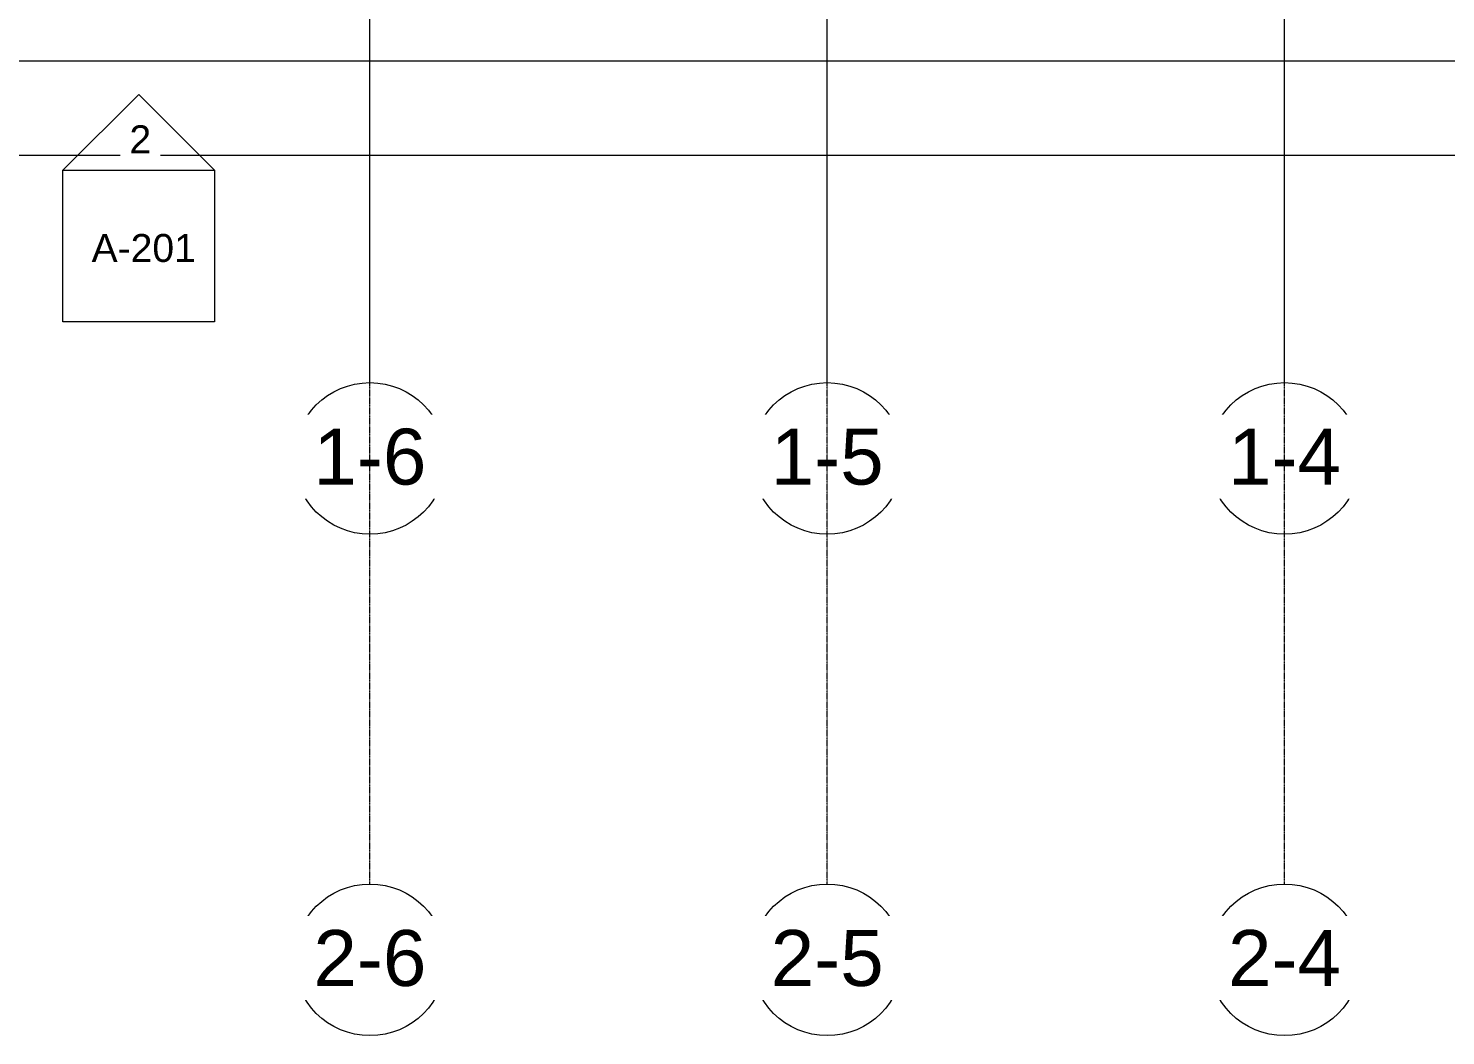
# Model space of a CAD drawing. Header units: inches. Extents: x 25557 to 33164, y -23509 to -20035.
# Drawn here: x 30539 to 31436, y -23509 to -22871 of the extents above; entities that cross this region are included whole.
import ezdxf

# ---------------------------------------------------------------- set-up
doc = ezdxf.new("R2010")
doc.units = ezdxf.units.IN
doc.header["$MEASUREMENT"] = 0
doc.linetypes.add('Grid Line 1_2_', pattern=[0.875, 0.5, -0.125, 0.125, -0.125])
for name, color, linetype, lineweight in [('Conc', 7, 'Continuous', 9), ('G-ANNO-SYMB', 111, 'Continuous', 9), ('S-GRID', 1, 'Continuous', 9), ('S-GRID-IDEN', 1, 'Continuous', 9)]:
    doc.layers.add(name, color=color, linetype=linetype, lineweight=lineweight)
doc.styles.add('Arial', font='arial.ttf', dxfattribs={"height": 35.407186})
doc.styles.add('Arial_1', font='arial.ttf', dxfattribs={"height": 17.703593})

# ---------------------------------------------------------------- blocks, each defined once
blk = doc.blocks.new('Grid - Grid Head - Circle-14747-Overall Floor Plan')
at = {"layer": 'S-GRID-IDEN'}
blk.add_circle((0, 0), 0.25, dxfattribs=at)
blk = doc.blocks.new('Elevation - Detail Number-93309-Overall Floor Plan')
at = {"layer": 'G-ANNO-SYMB'}
for p, q in [((-0.25, -0.25), (-0.25, 0.25)), ((-0.25, 0.25), (0.25, 0.25)), ((0.25, 0.25), (0.25, -0.25)), ((0.25, -0.25), (-0.25, -0.25))]:
    blk.add_line(p, q, dxfattribs=at)
blk = doc.blocks.new('Elevation - Detail Number-93036-Overall Floor Plan')
at = {"layer": 'G-ANNO-SYMB'}
for p, q in [((0, 0.25), (-0.25, 0)), ((0.25, 0), (0, 0.25)), ((-0.25, 0), (0.25, 0))]:
    blk.add_line(p, q, dxfattribs=at)

msp = doc.modelspace()

# ---------------------------------------------------------------- linework, layer by layer
at = {"layer": 'Conc'}
for p, q in [((30176.33, -22892.07), (31913.33, -22892.07)), ((32091.21, -22952.07), (29636.22, -22952.07))]:
    msp.add_line(p, q, dxfattribs=at)
at = {"layer": 'S-GRID', "linetype": 'Grid Line 1_2_'}
for p, q in [((30755.21, -23095.8), (30755.21, -20550.05)), ((31044.71, -23095.8), (31044.71, -20550.05)), ((31334.21, -23095.8), (31334.21, -20550.05))]:
    msp.add_line(p, q, dxfattribs=at)

# ---------------------------------------------------------------- block references
at = {"layer": 'G-ANNO-SYMB', "xscale": 191.9999999999999, "yscale": 191.9999999999999, "zscale": 191.9999999999999}
for name, p in [('Elevation - Detail Number-93036-Overall Floor Plan', (30608.8, -22961.32)), ('Elevation - Detail Number-93309-Overall Floor Plan', (30608.8, -23009.32))]:
    msp.add_blockref(name, p, dxfattribs=at)
at = {"layer": 'S-GRID-IDEN', "xscale": 191.9999999999999, "yscale": 191.9999999999999, "zscale": 191.9999999999999}
for p in [(30755.21, -23143.8), (31044.71, -23143.8), (31334.21, -23143.8), (30755.21, -23461.24), (31044.71, -23461.24), (31334.21, -23461.24)]:
    msp.add_blockref('Grid - Grid Head - Circle-14747-Overall Floor Plan', p, dxfattribs=at)

# ---------------------------------------------------------------- texts
at = {"layer": 'S-GRID-IDEN', "insert": (31516.01, -23442.37), "char_height": 35.407, "width": 147.312, "attachment_point": 2, "line_spacing_factor": 0.938532, "style": 'Arial', "bg_fill": 3, "box_fill_scale": 1.25, "bg_fill_color": 0, "bg_fill_transparency": 0}
msp.add_mtext('2-3.G', dxfattribs=at)

# ---------------------------------------------------------------- next in the draw order: texts
at = {"layer": 'G-ANNO-SYMB', "attachment_point": 2, "line_spacing_factor": 0.938532, "style": 'Arial_1', "bg_fill": 3, "box_fill_scale": 1.25, "bg_fill_color": 0, "bg_fill_transparency": 0}
for s, insert, char_height, width in [('2', (30609.84, -22932.87), 17.7, 16.416), ('A-201', (30612, -23001.69), 17.704, 78.624)]:
    msp.add_mtext(s, dxfattribs=dict(at, insert=insert, char_height=char_height, width=width))
at = {"layer": 'S-GRID-IDEN', "char_height": 35.407, "width": 85.104, "attachment_point": 2, "line_spacing_factor": 0.938532, "style": 'Arial', "bg_fill": 3, "box_fill_scale": 1.25, "bg_fill_color": 0, "bg_fill_transparency": 0}
for s, insert in [('1-6', (30755.2, -23124.93)), ('1-5', (31044.7, -23124.93)), ('1-4', (31334.2, -23124.93)), ('2-6', (30755.2, -23442.37)), ('2-5', (31044.7, -23442.37)), ('2-4', (31334.2, -23442.37))]:
    msp.add_mtext(s, dxfattribs=dict(at, insert=insert))

# ---------------------------------------------------------------- next in the draw order: linework, layer by layer
at = {"layer": 'S-GRID', "linetype": 'Grid Line 1_2_'}
for p, q in [((30755.21, -23413.24), (30755.21, -20902.43)), ((31044.71, -23413.24), (31044.71, -20902.43)), ((31334.21, -23413.24), (31334.21, -20902.43))]:
    msp.add_line(p, q, dxfattribs=at)

doc.saveas('drawing.dxf')
